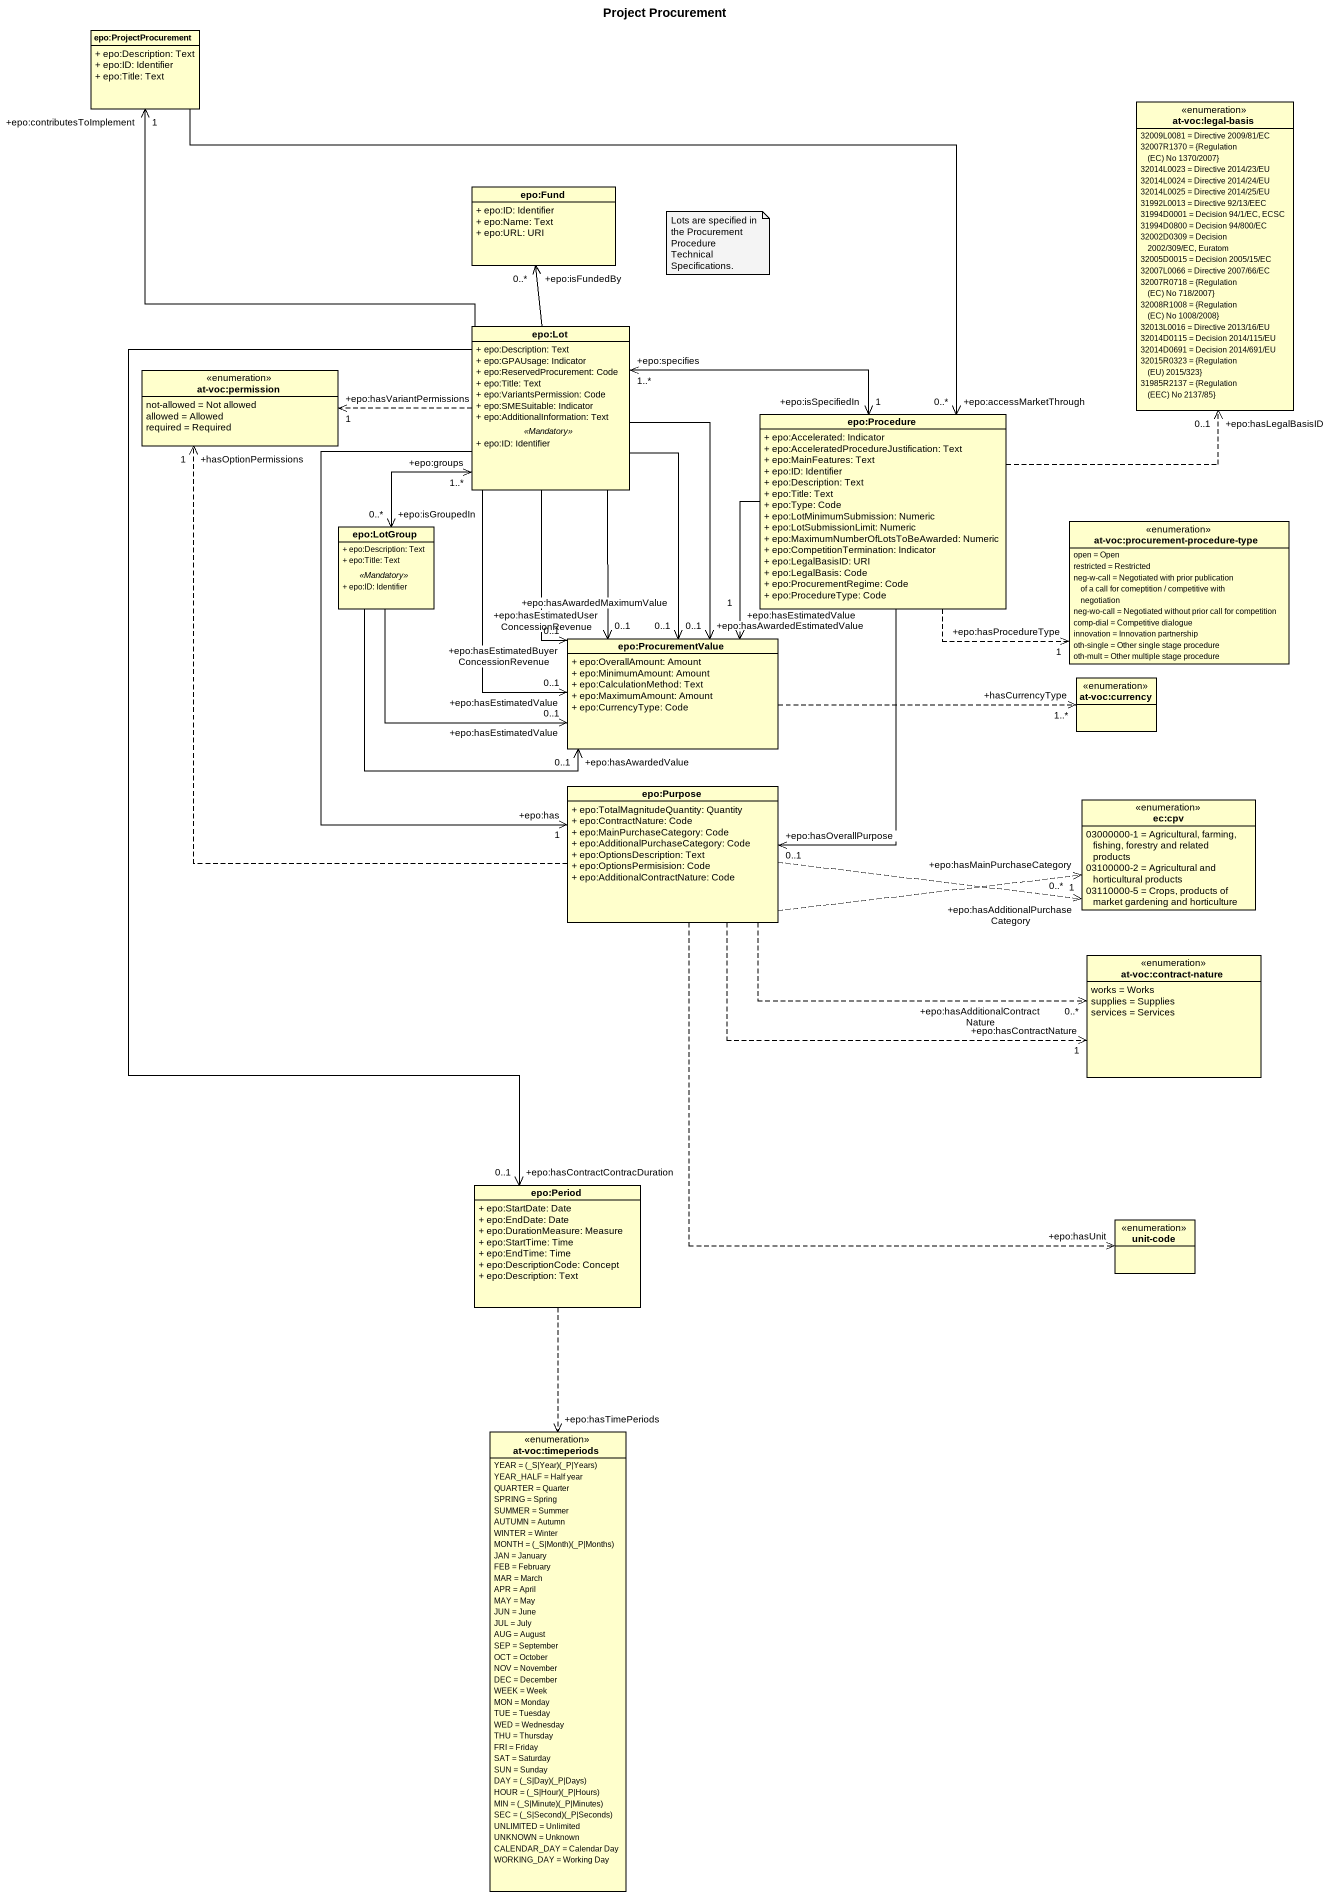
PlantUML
@startuml
title Project Procurement
hide circle
hide empty members
skinparam classAttributeIconSize 0
class "epo:ProjectProcurement" as epo_ProjectProcurement {
  + epo:Description: Text
  + epo:ID: Identifier
  + epo:Title: Text
}
enum "at-voc:legal-basis" as at_voc_legal_basis {
  32009L0081 = Directive 2009/81/EC
  {field} 32007R1370 = {Regulation (EC) No 1370/2007}
  32014L0023 = Directive 2014/23/EU
  32014L0024 = Directive 2014/24/EU
  32014L0025 = Directive 2014/25/EU
  31992L0013 = Directive 92/13/EEC
  31994D0001 = Decision 94/1/EC, ECSC
  31994D0800 = Decision 94/800/EC
  32002D0309 = Decision 2002/309/EC, Euratom
  32005D0015 = Decision 2005/15/EC
  32007L0066 = Directive 2007/66/EC
  {field} 32007R0718 = {Regulation (EC) No 718/2007}
  {field} 32008R1008 = {Regulation (EC) No 1008/2008}
  32013L0016 = Directive 2013/16/EU
  32014D0115 = Decision 2014/115/EU
  32014D0691 = Decision 2014/691/EU
  {field} 32015R0323 = {Regulation (EU) 2015/323}
  {field} 31985R2137 = {Regulation (EEC) No 2137/85}
}
class "epo:Fund" as epo_Fund {
  + epo:ID: Identifier
  + epo:Name: Text
  + epo:URL: URI
}
class "epo:Lot" as epo_Lot {
  + epo:Description: Text
  + epo:GPAUsage: Indicator
  + epo:ReservedProcurement: Code
  + epo:Title: Text
  + epo:VariantsPermission: Code
  + epo:SMESuitable: Indicator
  + epo:AdditionalInformation: Text
  .. <<Mandatory>> ..
  + epo:ID: Identifier
}
enum "at-voc:permission" as at_voc_permission {
  not-allowed = Not allowed
  allowed = Allowed
  required = Required
}
class "epo:Procedure" as epo_Procedure {
  + epo:Accelerated: Indicator
  + epo:AcceleratedProcedureJustification: Text
  + epo:MainFeatures: Text
  + epo:ID: Identifier
  + epo:Description: Text
  + epo:Title: Text
  + epo:Type: Code
  + epo:LotMinimumSubmission: Numeric
  + epo:LotSubmissionLimit: Numeric
  + epo:MaximumNumberOfLotsToBeAwarded: Numeric
  + epo:CompetitionTermination: Indicator
  + epo:LegalBasisID: URI
  + epo:LegalBasis: Code
  + epo:ProcurementRegime: Code
  + epo:ProcedureType: Code
}
class "epo:LotGroup" as epo_LotGroup {
  + epo:Description: Text
  + epo:Title: Text
  .. <<Mandatory>> ..
  + epo:ID: Identifier
}
enum "at-voc:procurement-procedure-type" as at_voc_procurement {
  open = Open
  restricted = Restricted
  neg-w-call = Negotiated with prior publication of a call for comeptition / competitive with negotiation
  neg-wo-call = Negotiated without prior call for competition
  comp-dial = Competitive dialogue
  innovation = Innovation partnership
  oth-single = Other single stage procedure
  oth-mult = Other multiple stage procedure
}
class "epo:ProcurementValue" as epo_ProcurementValue {
  + epo:OverallAmount: Amount
  + epo:MinimumAmount: Amount
  + epo:CalculationMethod: Text
  + epo:MaximumAmount: Amount
  + epo:CurrencyType: Code
}
enum "at-voc:currency" as at_voc_currency
class "epo:Purpose" as epo_Purpose {
  + epo:TotalMagnitudeQuantity: Quantity
  + epo:ContractNature: Code
  + epo:MainPurchaseCategory: Code
  + epo:AdditionalPurchaseCategory: Code
  + epo:OptionsDescription: Text
  + epo:OptionsPermisision: Code
  + epo:AdditionalContractNature: Code
}
enum "ec:cpv" as ec_cpv {
  03000000-1 = Agricultural, farming, fishing, forestry and related products
  03100000-2 = Agricultural and horticultural products
  03110000-5 = Crops, products of market gardening and horticulture
}
enum "at-voc:contract-nature" as at_voc_contract_nature {
  works = Works
  supplies = Supplies
  services = Services
}
class "epo:Period" as epo_Period {
  + epo:StartDate: Date
  + epo:EndDate: Date
  + epo:DurationMeasure: Measure
  + epo:StartTime: Time
  + epo:EndTime: Time
  + epo:DescriptionCode: Concept
  + epo:Description: Text
}
enum "unit-code" as unit_code
enum "at-voc:timeperiods" as at_voc_timeperiods {
  {field} YEAR = (_S|Year)(_P|Years)
  YEAR_HALF = Half year
  QUARTER = Quarter
  SPRING = Spring
  SUMMER = Summer
  AUTUMN = Autumn
  WINTER = Winter
  {field} MONTH = (_S|Month)(_P|Months)
  JAN = January
  FEB = February
  MAR = March
  APR = April
  MAY = May
  JUN = June
  JUL = July
  AUG = August
  SEP = September
  OCT = October
  NOV = November
  DEC = December
  WEEK = Week
  MON = Monday
  TUE = Tuesday
  WED = Wednesday
  THU = Thursday
  FRI = Friday
  SAT = Saturday
  SUN = Sunday
  {field} DAY = (_S|Day)(_P|Days)
  {field} HOUR = (_S|Hour)(_P|Hours)
  {field} MIN = (_S|Minute)(_P|Minutes)
  {field} SEC = (_S|Second)(_P|Seconds)
  UNLIMITED = Unlimited
  UNKNOWN = Unknown
  CALENDAR_DAY = Calendar Day
  WORKING_DAY = Working Day
}
epo_ProjectProcurement -right-> "+epo:accessMarketThrough\n0..*" epo_Procedure
epo_Lot -up-> "+epo:contributesToImplement\n1" epo_ProjectProcurement
epo_Lot -up-> "+epo:isFundedBy\n0..*" epo_Fund
epo_Lot .left.> "+epo:hasVariantPermissions\n1" at_voc_permission
epo_Lot "+epo:groups\n1..*" <--> "+epo:isGroupedIn\n0..*" epo_LotGroup
epo_Lot --> "+epo:hasAwardedEstimatedValue\n0..1" epo_ProcurementValue
epo_Lot --> "+epo:hasEstimatedValue\n0..1" epo_ProcurementValue
epo_Lot --> "+epo:hasEstimatedUserConcessionRevenue\n0..1" epo_ProcurementValue
epo_Lot --> "+epo:hasEstimatedBuyerConcessionRevenue\n0..1" epo_ProcurementValue
epo_Lot --> "+epo:hasAwardedMaximumValue\n0..1" epo_ProcurementValue
epo_Lot --> "+epo:has\n1" epo_Purpose
epo_Lot --> "+epo:hasContractContracDuration\n0..1" epo_Period
epo_Procedure .up.> "+epo:hasLegalBasisID\n0..1" at_voc_legal_basis
epo_Procedure "+epo:isSpecifiedIn\n1" <-left-> "+epo:specifies\n1..*" epo_Lot
epo_Procedure .right.> "+epo:hasProcedureType\n1" at_voc_procurement
epo_Procedure --> "+epo:hasEstimatedValue\n1" epo_ProcurementValue
epo_Procedure --> "+epo:hasOverallPurpose\n0..1" epo_Purpose
epo_LotGroup -right-> "+epo:hasAwardedValue\n0..1" epo_ProcurementValue
epo_LotGroup -right-> "+epo:hasEstimatedValue\n0..1" epo_ProcurementValue
epo_ProcurementValue .right.> "+hasCurrencyType\n1..*" at_voc_currency
epo_Purpose .up.> "+hasOptionPermissions\n1" at_voc_permission
epo_Purpose .right.> "+epo:hasMainPurchaseCategory\n1" ec_cpv
epo_Purpose .right.> "+epo:hasAdditionalPurchaseCategory\n0..*" ec_cpv
epo_Purpose .right.> "+epo:hasContractNature\n1" at_voc_contract_nature
epo_Purpose .right.> "+epo:hasAdditionalContractNature\n0..*" at_voc_contract_nature
epo_Purpose ..> "+epo:hasUnit" unit_code
epo_Period ..> "+epo:hasTimePeriods" at_voc_timeperiods
note as N1
  Lots are specified in the Procurement Procedure Technical Specifications.
end note
@enduml
